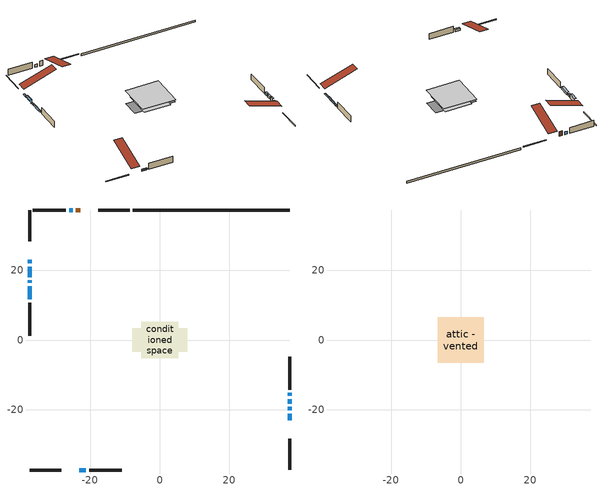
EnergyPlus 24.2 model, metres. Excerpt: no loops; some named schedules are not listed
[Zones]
conditioned space
 floor adiabatic (Floor2 construction): -5.14,-5.14 -5.14,5.14 5.14,5.14 5.14,-5.14 z0.11
 floor adiabatic (AdiabaticFloorConstruction): -5.24,-5.24 -5.24,5.24 5.24,5.24 5.24,-5.24 z0.11
 floor foundation (Slab1 construction): -7.9,-3.35 -7.9,3.35 7.9,3.35 7.9,-3.35 z-0.65
 wall outside (RimJoist1 construction): -8.61,37.3 -17.64,37.3 / -37.3,-37.3 -28.28,-37.3 / -37.3,37.3 -37.3,28.28 / 37.3,-37.3 37.3,-28.28 z0.11:0.41
 wall outside (AdiabaticWallConstruction 1): -22.86,37.3 -24.05,37.3 z0.11:2.14
 wall outside (AdiabaticWallConstruction): -37.3,23.06 -37.3,21.99 z0.11:1; 37.3,-23.05 37.3,-21.12 / -23.05,-37.3 -21.22,-37.3 / -37.3,15.49 -37.3,11.63 z0.11:0.92; -24.98,37.3 -25.99,37.3 / 37.3,-20.2 37.3,-19.18 z0.11:1.33; -37.3,21.06 -37.3,18.06 z0.11:1.69; -37.3,17.13 -37.3,16.42 z0.11:0.87; 37.3,-18.25 37.3,-16.98 / 37.3,-16.05 37.3,-15.14 z0.11:1.08
 wall outside (Wall1 construction): -26.92,37.3 -36.38,37.3 / -20.3,-37.3 -10.84,-37.3 / -37.3,10.71 -37.3,1.25 / 37.3,-14.21 37.3,-4.75 z0.11:2.55
 wall foundation (FoundationWall1 construction): 37.3,37.3 -7.68,37.3 z-0.65:0.11
 window (WindowConstruction 9): -37.3,23.05 -37.3,21.99 z0.11:1
 window (WindowConstruction 6): 37.3,-23.05 37.3,-21.12 z0.11:0.92
 window (WindowConstruction 7): -24.98,37.3 -25.99,37.3 z0.11:1.33
 window (WindowConstruction 8): -23.05,-37.3 -21.23,-37.3 z0.11:0.92
 window (WindowConstruction): -37.3,21.06 -37.3,18.06 z0.11:1.69
 window (WindowConstruction 1): -37.3,17.13 -37.3,16.42 z0.11:0.87
 window (WindowConstruction 2): -37.3,15.49 -37.3,11.63 z0.11:0.92
 window (WindowConstruction 3): 37.3,-20.2 37.3,-19.18 z0.11:1.33
 window (WindowConstruction 4): 37.3,-18.25 37.3,-16.98 z0.11:1.08
 window (WindowConstruction 5): 37.3,-16.05 37.3,-15.14 z0.11:1.08
 door (Door): -22.86,37.3 -24.05,37.3 z0.11:2.14
 ceiling adiabatic (AdiabaticFloorConstruction): 5.24,-5.24 5.24,5.24 -5.24,5.24 -5.24,-5.24 z0.11
attic - vented
 floor to conditioned space (Floor1 construction Reversed): -6.55,-6.55 -6.55,6.55 6.55,6.55 6.55,-6.55 z2.55
 roof outside (Roof1 construction): -21.94,37.3,2.55 -21.94,24.54,6.8 -18.57,24.54,6.8 -18.57,37.3,2.55; -23.98,-37.3,2.55 -23.98,-24.54,6.8 -27.35,-24.54,6.8 -27.35,-37.3,2.55; -37.3,23.98,2.55 -24.54,23.98,6.8 -24.54,27.35,6.8 -37.3,27.35,2.55; 37.3,-23.98,2.55 24.54,-23.98,6.8 24.54,-27.35,6.8 37.3,-27.35,2.55
shading: -37.3,21.93 -37.3,23.11 -38.06,23.11 -38.06,21.93 z1.06; 37.3,-21.06 37.3,-23.11 37.91,-23.11 37.91,-21.06 z0.98; -21.16,-37.3 -23.11,-37.3 -23.11,-37.91 -21.16,-37.91 z0.98; -37.3,18 -37.3,21.12 -38.06,21.12 -38.06,18 z1.75; -37.3,16.36 -37.3,17.19 -38.06,17.19 -38.06,16.36 z0.93; -37.3,11.57 -37.3,15.55 -38.06,15.55 -38.06,11.57 z0.98; 37.3,-19.12 37.3,-20.26 37.91,-20.26 37.91,-19.12 z1.39; 37.3,-16.92 37.3,-18.31 37.91,-18.31 37.91,-16.92 z1.14; 37.3,-15.08 37.3,-16.11 37.91,-16.11 37.91,-15.08 z1.14
[Building]
Building 1: Terrain=Suburbs
[Site:Location]
Windsor AP_ON: Latitude {deg}=42.28; Longitude {deg}=-82.96; Time Zone {hr}=-5; Elevation {m}=190; Keep Site Location Information=Yes
[Site:GroundTemperature:Shallow]
6.34957, 4.46684, 4.31606, 5.20952, 8.79623, 12.3662, 15.4612, 17.4219, 17.5884, 15.9938, 12.9777, 9.51722
[Site:WaterMainsTemperature]
Calculation Method=Schedule; Temperature Schedule=mains temperature schedule
[Material] Roughness=Rough; Thermal Absorptance=0.9
Name | Thickness {m} | Conductivity {W/m-K} | Density {kg/m3} | Specific Heat {J/kg-K} | Solar Absorptance | Visible Absorptance
asphalt or fiberglass shingles | 0.00635 | 0.162714 | 1121.4 | 1465.45 | 0.4 | 0.4
ceiling stud and cavity | 0.1397 | 0.0997951 | 65.682 | 1177.47 | 0.7 | 0.7
concrete 4.0 in. | 0.1016 | 1.803125 | 2242.8 | 837.4 | 0.7 | 0.7
concrete 8.0 in. | 0.2032 | 1.803125 | 2242.8 | 837.4 | 0.7 | 0.7
door material | 0.04445 | 0.053851 | 512.64 | 1214.23 | 0.7 | 0.7
exterior vertical ins | 0.00202101 | 0.029427 | 32.04 | 1214.23 | 0.7 | 0.7
floor covering | 0.0127 | 9.015625 | 54.468 | 1339.84 | 0.6 | 0.6
floor covering 1 | 0.0127 | 0.0433444 | 54.468 | 1339.84 | 0.6 | 0.6
floor rigid ins; wall rigid ins | 0.512978 | 0.029427 | 32.04 | 1214.23 | 0.7 | 0.7
floor stud and cavity | 0.0889 | 0.240188 | 50.32683 | 1063.81 | 0.7 | 0.7
floor stud and cavity 1 | 0.1397 | 1.75129 | 37.0049 | 1207.88 | 0.7 | 0.7
furniture material conditioned space 1 | 0.1524 | 0.115458 | 640.8 | 1214.23 | 0.6 | 0.6
gypsum board | 0.0127 | 0.160291 | 801 | 837.4 | 0.6 | 0.6
gypsum board 1 | 0.0127 | 0.160291 | 801 | 837.4 | 0.7 | 0.7
osb sheathing 0.5 in. | 0.0127 | 0.115458 | 512.64 | 1214.23 | 0.7 | 0.7
osb sheathing 0.75 in. | 0.01905 | 0.115458 | 512.64 | 1214.23 | 0.7 | 0.7
rim joist stud and cavity | 0.0508 | 0.165372 | 50.32683 | 1063.81 | 0.6 | 0.6
wall stud and cavity | 0.1397 | 0.0896479 | 139.0536 | 1170.24 | 0.7 | 0.7
wall stud and cavity 1 | 0.0889 | 0.380278 | 52.3479 | 1209.89 | 0.7 | 0.7
wall stud and cavity 2 | 0.0889 | 0.391764 | 83.0341 | 1211.67 | 0.7 | 0.7
wood siding | 0.0254 | 0.102417 | 544.68 | 1172.36 | 0.4 | 0.4
wood siding 1; wood siding 2; wood siding 3 | 0.0254 | 0.102417 | 544.68 | 1172.36 | 0.7 | 0.7
[WindowMaterial:SimpleGlazingSystem]
Name | U-Factor {W/m2-K} | Solar Heat Gain Coefficient
WindowMaterial | 2.773703 | 0.62
WindowMaterial 1 | 2.91168 | 0.48
WindowMaterial 2 | 2.847517 | 0.55
WindowMaterial 3 | 2.84865 | 0.55
WindowMaterial 4 | 2.87193 | 0.52
WindowMaterial 5 | 2.88613 | 0.51
WindowMaterial 6 | 2.447218 | 0.55
[Construction]
AdiabaticFloorConstruction: floor stud and cavity 1, floor rigid ins, osb sheathing 0.75 in., floor covering 1
AdiabaticWallConstruction: wood siding 2, wall rigid ins, wall stud and cavity 1, gypsum board
AdiabaticWallConstruction 1: wood siding 3, wall rigid ins, wall stud and cavity 1, gypsum board
Door: door material
Floor1 construction Reversed: gypsum board, ceiling stud and cavity
Floor2 construction: floor stud and cavity, floor covering
FoundationWall1 construction: concrete 8.0 in., gypsum board 1
furniture construction conditioned space 1: furniture material conditioned space 1
PartitionWallConstruction: gypsum board, wall stud and cavity 2, gypsum board
RimJoist1 construction: wood siding 1, rim joist stud and cavity
Roof1 construction: asphalt or fiberglass shingles
Slab1 construction: concrete 4.0 in.
Wall1 construction: wood siding, osb sheathing 0.5 in., wall stud and cavity, gypsum board
WindowConstruction: WindowMaterial
WindowConstruction 1: WindowMaterial 1
WindowConstruction 2; WindowConstruction 3; WindowConstruction 6; WindowConstruction 7: WindowMaterial 2
WindowConstruction 4: WindowMaterial 3
WindowConstruction 5: WindowMaterial 4
WindowConstruction 8: WindowMaterial 5
WindowConstruction 9: WindowMaterial 6
[Zone] Multiplier=1; Part of Total Floor Area=Yes
Name | Volume {m3}
attic - vented | 118.557
conditioned space | 375.7
[Space]
Name | Zone | Volume {m3}
attic - vented 1 | attic - vented | 118.557
conditioned space 1 | conditioned space | 375.7
[ZoneInfiltration:EffectiveLeakageArea]
infil attic - vented 1: Zone or Space=attic - vented 1; Schedule=Always On Discrete; Effective Air Leakage Area {cm2}=7630.22; Stack Coefficient=0.000295817; Wind Coefficient=1.16207e-05
[ZoneMixing]
whole house fan mix: Zone or Space=attic - vented; Schedule=Always On Continuous; Design Flow Rate Calculation Method=Flow/Zone; Design Flow Rate {m3/s}=0; Source Zone or Space=conditioned space
[SurfaceProperty:ExposedFoundationPerimeter]
Slab1: Exposed Perimeter Calculation Method=TotalExposedPerimeter; Total Exposed Perimeter {m}=44.989
[InternalMass] Zone or ZoneList=conditioned space; Space or SpaceList=conditioned space 1
Name | Construction | Surface Area {m2}
furniture mass conditioned space 1 | furniture construction conditioned space 1 | 128.68
partition wall mass | PartitionWallConstruction | 215.85
[Lights]
interior lighting: Zone or ZoneList or Space or SpaceList=conditioned space 1; Schedule=interior lighting schedule; Design Level Calculation Method=LightingLevel; Lighting Level {W}=343.2; Return Air Fraction=0; Fraction Radiant=0.6; Fraction Visible=0.2; Fraction Replaceable=1
[People]
occupants: Zone or ZoneList or Space or SpaceList=conditioned space 1; Number of People Schedule=occupants schedule; Number of People Calculation Method=People; Number of People=3; Fraction Radiant=0.314171; Sensible Heat Fraction=0.56303; Activity Level Schedule=occupants activity schedule; Carbon Dioxide Generation Rate {m3/s-W}=0; Enable ASHRAE 55 Comfort Warnings=No; Mean Radiant Temperature Calculation Type=EnclosureAveraged
[ElectricEquipment] Zone or ZoneList or Space or SpaceList=conditioned space 1; Design Level Calculation Method=EquipmentLevel
Name | Schedule | Design Level {W} | Fraction Latent | Fraction Radiant | Fraction Lost
clothes dryer | clothes dryer schedule | 140.772 | 0.015 | 0.081 | 0.85
clothes washer | clothes washer schedule | 32.1985 | 0.03 | 0.162 | 0.7
cooking range | cooking range schedule | 215.147 | 0.08 | 0.432 | 0.2
dishwasher | dishwasher schedule | 66.8632 | 0.3 | 0.18 | 0.4
fridge | fridge schedule | 72.9452 | 0 | 0.6 | 0
mech vent bath fan 0 | mech vent bath fan 0 schedule | 25.1 | 0 | 0 | 1
mech vent house fan | mech vent house fan schedule | 0 | 0 | 0 | 1
mech vent house fan cfis | mech vent house fan cfis schedule | 0 | 0 | 0 | 0
misc plug loads | misc plug loads schedule | 494.7 | 0.045 | 0.513 | 0.1
whole house fan | Always On Discrete | 0 | 0 | 0 | 1
[OtherEquipment] Zone or ZoneList or Space or SpaceList=conditioned space 1; Design Level Calculation Method=EquipmentLevel
Name | Fuel Type | Schedule | Design Level {W} | Fraction Latent | Fraction Radiant | Fraction Lost
clothes dryer 1 | Electricity | clothes dryer schedule | 0 | 0.015 | 0.081 | 0.85
cooking range 1 | Electricity | cooking range schedule | 0 | 0.08 | 0.432 | 0.2
general water use latent | None | general water use schedule | 62.594 | 1 | 0 | 0
general water use sensible | None | general water use schedule | -61.6891 | 0 | 0.6 | 0
mech vent house fan latent load | None | Always On Discrete | 0 | 1 | 0 | 0
mech vent house fan sensible load | None | Always On Discrete | 0 | 0 | 0 | 0
water heater energy adjustment1 | NaturalGas | Always On Discrete | 0.01 | 0 | 0 | 1
[ZoneInfiltration:DesignFlowRate] Zone or ZoneList or Space or SpaceList=conditioned space 1; Schedule=Always On Discrete; Design Flow Rate Calculation Method=Flow/Zone; Design Flow Rate {m3/s}=0
infil flow; natural vent flow; whole house fan flow
[AvailabilityManager:Scheduled]
furnace airloop Availability Manager: Schedule=Always On Discrete
[Foundation:Kiva]
Foundation Kiva 1: Initial Indoor Air Temperature {C}=18; Wall Height Above Grade {m}=0.110002; Wall Depth Below Slab {m}=0.2032; Custom Block Material Name 1=exterior vertical ins; Custom Block Depth 1 {m}=0.759988; Custom Block X Position 1 {m}=0.2159; Custom Block Z Position 1 {m}=0
[Foundation:Kiva:Settings]
Soil Conductivity {W/m-K}=0.849921; Soil Density {kg/m3}=1842.3; Soil Specific Heat {J/kg-K}=418.7; Ground Solar Absorptivity=0.9; Ground Thermal Absorptivity=0.9; Ground Surface Roughness {m}=0.03; Far-Field Width {m}=40; Deep-Ground Boundary Condition=ZeroFlux; Deep-Ground Depth {m}=40; Minimum Cell Dimension {m}=0.2; Maximum Cell Growth Coefficient=3; Simulation Timestep=Timestep
[Exterior:Lights]
exterior lighting: Schedule=exterior lighting schedule; Design Level {W}=75.6
[EnergyManagementSystem:GlobalVariable]
furnace_airloop_Fan_RTF
infil_program_Qfan
infil_program_Qinf
natural_vent_program_Qnv
natural_vent_program_Qwhf
[EnergyManagementSystem:Sensor]
Name | Output:Variable or Output:Meter Index Key | Output:Variable or Output:Meter
airflow_gain | infil flow | Infiltration Sensible Heat Gain Energy
airflow_gain_1 | natural vent flow | Infiltration Sensible Heat Gain Energy
airflow_gain_2 | whole house fan flow | Infiltration Sensible Heat Gain Energy
airflow_loss | infil flow | Infiltration Sensible Heat Loss Energy
airflow_loss_1 | natural vent flow | Infiltration Sensible Heat Loss Energy
airflow_loss_2 | whole house fan flow | Infiltration Sensible Heat Loss Energy
clg_load_cond |  | Cooling:EnergyTransfer:Zone:CONDITIONED SPACE
clg_sp_s; clg_sp_s_1 | cooling setpoint | Schedule Value
clothes_dryer_exhaust_0_sch_s | clothes dryer exhaust 0 schedule | Schedule Value
cool_season | cooling season schedule | Schedule Value
htg_load_cond |  | Heating:EnergyTransfer:Zone:CONDITIONED SPACE
htg_sp_s; htg_sp_s_1 | heating setpoint | Schedule Value
ig_ee_conv | clothes dryer | Electric Equipment Convective Heating Energy
ig_ee_conv_2 | cooking range | Electric Equipment Convective Heating Energy
ig_ee_conv_4 | fridge | Electric Equipment Convective Heating Energy
ig_ee_conv_5 | misc plug loads | Electric Equipment Convective Heating Energy
ig_ee_conv_6 | whole house fan | Electric Equipment Convective Heating Energy
ig_ee_rad | clothes dryer | Electric Equipment Radiant Heating Energy
ig_ee_rad_2 | cooking range | Electric Equipment Radiant Heating Energy
ig_ee_rad_4 | fridge | Electric Equipment Radiant Heating Energy
ig_ee_rad_5 | misc plug loads | Electric Equipment Radiant Heating Energy
ig_ee_rad_6 | whole house fan | Electric Equipment Radiant Heating Energy
ig_lgt_conv | interior lighting | Lights Convective Heating Energy
ig_lgt_rad | interior lighting | Lights Radiant Heating Energy
ig_lgt_vis | interior lighting | Lights Visible Radiation Heating Energy
ig_oe_conv | clothes dryer 1 | Other Equipment Convective Heating Energy
ig_oe_conv_1 | cooking range 1 | Other Equipment Convective Heating Energy
ig_oe_conv_2 | general water use latent | Other Equipment Convective Heating Energy
ig_oe_conv_3 | general water use sensible | Other Equipment Convective Heating Energy
ig_oe_conv_4 | water heater energy adjustment1 | Other Equipment Convective Heating Energy
ig_oe_rad | clothes dryer 1 | Other Equipment Radiant Heating Energy
ig_oe_rad_1 | cooking range 1 | Other Equipment Radiant Heating Energy
ig_oe_rad_2 | general water use latent | Other Equipment Radiant Heating Energy
ig_oe_rad_3 | general water use sensible | Other Equipment Radiant Heating Energy
ig_oe_rad_4 | water heater energy adjustment1 | Other Equipment Radiant Heating Energy
ig_ppl_conv | occupants | People Convective Heating Energy
ig_ppl_rad | occupants | People Radiant Heating Energy
im_conv | furniture mass conditioned space 1 | Surface Inside Face Convection Heat Gain Energy
im_conv_1 | partition wall mass | Surface Inside Face Convection Heat Gain Energy
im_ig | furniture mass conditioned space 1 | Surface Inside Face Internal Gains Radiation Heat Gain Energy
im_ig_1 | partition wall mass | Surface Inside Face Internal Gains Radiation Heat Gain Energy
im_lgt | furniture mass conditioned space 1 | Surface Inside Face Lights Radiation Heat Gain Energy
im_lgt_1 | partition wall mass | Surface Inside Face Lights Radiation Heat Gain Energy
im_sol | furniture mass conditioned space 1 | Surface Inside Face Solar Radiation Heat Gain Energy
im_sol_1 | partition wall mass | Surface Inside Face Solar Radiation Heat Gain Energy
im_surf | furniture mass conditioned space 1 | Surface Inside Face Net Surface Thermal Radiation Heat Gain Energy
im_surf_1 | partition wall mass | Surface Inside Face Net Surface Thermal Radiation Heat Gain Energy
mech_vent_bath_fan_0_sch_s | mech vent bath fan 0 schedule | Schedule Value
mv_conv | mech vent bath fan 0 | Electric Equipment Convective Heating Energy
mv_conv_1 | mech vent house fan | Electric Equipment Convective Heating Energy
mv_conv_2 | mech vent house fan cfis | Electric Equipment Convective Heating Energy
mv_conv_3 | mech vent house fan latent load | Other Equipment Convective Heating Energy
mv_conv_4 | mech vent house fan sensible load | Other Equipment Convective Heating Energy
mv_rad | mech vent bath fan 0 | Electric Equipment Radiant Heating Energy
mv_rad_1 | mech vent house fan | Electric Equipment Radiant Heating Energy
mv_rad_2 | mech vent house fan cfis | Electric Equipment Radiant Heating Energy
mv_rad_3 | mech vent house fan latent load | Other Equipment Radiant Heating Energy
mv_rad_4 | mech vent house fan sensible load | Other Equipment Radiant Heating Energy
natural_vent_s | natural vent schedule | Schedule Value
out_pb_s |  | Site Outdoor Air Barometric Pressure
out_wt_s |  | Site Outdoor Air Humidity Ratio
site_vw_s |  | Site Wind Speed
ss_back_out | Window1 | Surface Window Shortwave from Zone Back Out Window Heat Transfer Rate
ss_back_out_1 | Window10 | Surface Window Shortwave from Zone Back Out Window Heat Transfer Rate
ss_back_out_2 | Window11 | Surface Window Shortwave from Zone Back Out Window Heat Transfer Rate
ss_back_out_3 | Window12 | Surface Window Shortwave from Zone Back Out Window Heat Transfer Rate
ss_back_out_4 | Window3 | Surface Window Shortwave from Zone Back Out Window Heat Transfer Rate
ss_back_out_5 | Window4 | Surface Window Shortwave from Zone Back Out Window Heat Transfer Rate
ss_back_out_6 | Window5 | Surface Window Shortwave from Zone Back Out Window Heat Transfer Rate
ss_back_out_7 | Window7 | Surface Window Shortwave from Zone Back Out Window Heat Transfer Rate
ss_back_out_8 | Window8 | Surface Window Shortwave from Zone Back Out Window Heat Transfer Rate
ss_back_out_9 | Window9 | Surface Window Shortwave from Zone Back Out Window Heat Transfer Rate
ss_conv | Door1 | Surface Inside Face Convection Heat Gain Energy
ss_conv_1 | Window1 | Surface Inside Face Convection Heat Gain Energy
ss_conv_10 | Window9 | Surface Inside Face Convection Heat Gain Energy
ss_conv_2 | Window10 | Surface Inside Face Convection Heat Gain Energy
ss_conv_3 | Window11 | Surface Inside Face Convection Heat Gain Energy
ss_conv_4 | Window12 | Surface Inside Face Convection Heat Gain Energy
ss_conv_5 | Window3 | Surface Inside Face Convection Heat Gain Energy
ss_conv_6 | Window4 | Surface Inside Face Convection Heat Gain Energy
ss_conv_7 | Window5 | Surface Inside Face Convection Heat Gain Energy
ss_conv_8 | Window7 | Surface Inside Face Convection Heat Gain Energy
ss_conv_9 | Window8 | Surface Inside Face Convection Heat Gain Energy
ss_ig | Door1 | Surface Inside Face Internal Gains Radiation Heat Gain Energy
ss_ig_1 | Window1 | Surface Inside Face Internal Gains Radiation Heat Gain Energy
ss_ig_10 | Window9 | Surface Inside Face Internal Gains Radiation Heat Gain Energy
ss_ig_2 | Window10 | Surface Inside Face Internal Gains Radiation Heat Gain Energy
ss_ig_3 | Window11 | Surface Inside Face Internal Gains Radiation Heat Gain Energy
ss_ig_4 | Window12 | Surface Inside Face Internal Gains Radiation Heat Gain Energy
ss_ig_5 | Window3 | Surface Inside Face Internal Gains Radiation Heat Gain Energy
ss_ig_6 | Window4 | Surface Inside Face Internal Gains Radiation Heat Gain Energy
ss_ig_7 | Window5 | Surface Inside Face Internal Gains Radiation Heat Gain Energy
ss_ig_8 | Window7 | Surface Inside Face Internal Gains Radiation Heat Gain Energy
ss_ig_9 | Window8 | Surface Inside Face Internal Gains Radiation Heat Gain Energy
ss_lgt | Door1 | Surface Inside Face Lights Radiation Heat Gain Energy
ss_sol | Door1 | Surface Inside Face Solar Radiation Heat Gain Energy
ss_surf | Door1 | Surface Inside Face Net Surface Thermal Radiation Heat Gain Energy
ss_surf_1 | Window1 | Surface Inside Face Net Surface Thermal Radiation Heat Gain Energy
ss_surf_10 | Window9 | Surface Inside Face Net Surface Thermal Radiation Heat Gain Energy
ss_surf_2 | Window10 | Surface Inside Face Net Surface Thermal Radiation Heat Gain Energy
ss_surf_3 | Window11 | Surface Inside Face Net Surface Thermal Radiation Heat Gain Energy
ss_surf_4 | Window12 | Surface Inside Face Net Surface Thermal Radiation Heat Gain Energy
ss_surf_5 | Window3 | Surface Inside Face Net Surface Thermal Radiation Heat Gain Energy
ss_surf_6 | Window4 | Surface Inside Face Net Surface Thermal Radiation Heat Gain Energy
ss_surf_7 | Window5 | Surface Inside Face Net Surface Thermal Radiation Heat Gain Energy
ss_surf_8 | Window7 | Surface Inside Face Net Surface Thermal Radiation Heat Gain Energy
ss_surf_9 | Window8 | Surface Inside Face Net Surface Thermal Radiation Heat Gain Energy
ss_trans_in | Window1 | Surface Window Transmitted Solar Radiation Rate
ss_trans_in_1 | Window10 | Surface Window Transmitted Solar Radiation Rate
ss_trans_in_2 | Window11 | Surface Window Transmitted Solar Radiation Rate
ss_trans_in_3 | Window12 | Surface Window Transmitted Solar Radiation Rate
ss_trans_in_4 | Window3 | Surface Window Transmitted Solar Radiation Rate
ss_trans_in_5 | Window4 | Surface Window Transmitted Solar Radiation Rate
ss_trans_in_6 | Window5 | Surface Window Transmitted Solar Radiation Rate
ss_trans_in_7 | Window7 | Surface Window Transmitted Solar Radiation Rate
ss_trans_in_8 | Window8 | Surface Window Transmitted Solar Radiation Rate
ss_trans_in_9 | Window9 | Surface Window Transmitted Solar Radiation Rate
ss_trans_out | Window1 | Surface Inside Face Initial Transmitted Diffuse Transmitted Out Window Solar Radiation Rate
ss_trans_out_1 | Window10 | Surface Inside Face Initial Transmitted Diffuse Transmitted Out Window Solar Radiation Rate
ss_trans_out_2 | Window11 | Surface Inside Face Initial Transmitted Diffuse Transmitted Out Window Solar Radiation Rate
ss_trans_out_3 | Window12 | Surface Inside Face Initial Transmitted Diffuse Transmitted Out Window Solar Radiation Rate
ss_trans_out_4 | Window3 | Surface Inside Face Initial Transmitted Diffuse Transmitted Out Window Solar Radiation Rate
ss_trans_out_5 | Window4 | Surface Inside Face Initial Transmitted Diffuse Transmitted Out Window Solar Radiation Rate
ss_trans_out_6 | Window5 | Surface Inside Face Initial Transmitted Diffuse Transmitted Out Window Solar Radiation Rate
ss_trans_out_7 | Window7 | Surface Inside Face Initial Transmitted Diffuse Transmitted Out Window Solar Radiation Rate
ss_trans_out_8 | Window8 | Surface Inside Face Initial Transmitted Diffuse Transmitted Out Window Solar Radiation Rate
ss_trans_out_9 | Window9 | Surface Inside Face Initial Transmitted Diffuse Transmitted Out Window Solar Radiation Rate
s_conv | Floor1 | Surface Inside Face Convection Heat Gain Energy
s_conv_1 | Floor2 | Surface Inside Face Convection Heat Gain Energy
s_conv_10 | Wall1:0 | Surface Inside Face Convection Heat Gain Energy
s_conv_11 | Wall1:180 | Surface Inside Face Convection Heat Gain Energy
s_conv_12 | Wall1:270 | Surface Inside Face Convection Heat Gain Energy
s_conv_13 | Wall1:90 | Surface Inside Face Convection Heat Gain Energy
s_conv_2 | FoundationWall1 | Surface Inside Face Convection Heat Gain Energy
s_conv_3 | inferred conditioned ceiling | Surface Inside Face Convection Heat Gain Energy
s_conv_4 | inferred conditioned floor | Surface Inside Face Convection Heat Gain Energy
s_conv_5 | RimJoist1:0 | Surface Inside Face Convection Heat Gain Energy
s_conv_6 | RimJoist1:180 | Surface Inside Face Convection Heat Gain Energy
s_conv_7 | RimJoist1:270 | Surface Inside Face Convection Heat Gain Energy
s_conv_8 | RimJoist1:90 | Surface Inside Face Convection Heat Gain Energy
s_conv_9 | Slab1 | Surface Inside Face Convection Heat Gain Energy
s_ig | Floor1 | Surface Inside Face Internal Gains Radiation Heat Gain Energy
s_ig_1 | Floor2 | Surface Inside Face Internal Gains Radiation Heat Gain Energy
s_ig_10 | Wall1:0 | Surface Inside Face Internal Gains Radiation Heat Gain Energy
s_ig_11 | Wall1:180 | Surface Inside Face Internal Gains Radiation Heat Gain Energy
s_ig_12 | Wall1:270 | Surface Inside Face Internal Gains Radiation Heat Gain Energy
s_ig_13 | Wall1:90 | Surface Inside Face Internal Gains Radiation Heat Gain Energy
s_ig_2 | FoundationWall1 | Surface Inside Face Internal Gains Radiation Heat Gain Energy
s_ig_3 | inferred conditioned ceiling | Surface Inside Face Internal Gains Radiation Heat Gain Energy
s_ig_4 | inferred conditioned floor | Surface Inside Face Internal Gains Radiation Heat Gain Energy
s_ig_5 | RimJoist1:0 | Surface Inside Face Internal Gains Radiation Heat Gain Energy
s_ig_6 | RimJoist1:180 | Surface Inside Face Internal Gains Radiation Heat Gain Energy
s_ig_7 | RimJoist1:270 | Surface Inside Face Internal Gains Radiation Heat Gain Energy
s_ig_8 | RimJoist1:90 | Surface Inside Face Internal Gains Radiation Heat Gain Energy
s_ig_9 | Slab1 | Surface Inside Face Internal Gains Radiation Heat Gain Energy
s_lgt | Floor1 | Surface Inside Face Lights Radiation Heat Gain Energy
s_lgt_1 | Floor2 | Surface Inside Face Lights Radiation Heat Gain Energy
s_lgt_10 | Wall1:0 | Surface Inside Face Lights Radiation Heat Gain Energy
s_lgt_11 | Wall1:180 | Surface Inside Face Lights Radiation Heat Gain Energy
s_lgt_12 | Wall1:270 | Surface Inside Face Lights Radiation Heat Gain Energy
s_lgt_13 | Wall1:90 | Surface Inside Face Lights Radiation Heat Gain Energy
s_lgt_2 | FoundationWall1 | Surface Inside Face Lights Radiation Heat Gain Energy
s_lgt_3 | inferred conditioned ceiling | Surface Inside Face Lights Radiation Heat Gain Energy
s_lgt_4 | inferred conditioned floor | Surface Inside Face Lights Radiation Heat Gain Energy
s_lgt_5 | RimJoist1:0 | Surface Inside Face Lights Radiation Heat Gain Energy
s_lgt_6 | RimJoist1:180 | Surface Inside Face Lights Radiation Heat Gain Energy
s_lgt_7 | RimJoist1:270 | Surface Inside Face Lights Radiation Heat Gain Energy
s_lgt_8 | RimJoist1:90 | Surface Inside Face Lights Radiation Heat Gain Energy
s_lgt_9 | Slab1 | Surface Inside Face Lights Radiation Heat Gain Energy
s_sol | Floor1 | Surface Inside Face Solar Radiation Heat Gain Energy
s_sol_1 | Floor2 | Surface Inside Face Solar Radiation Heat Gain Energy
s_sol_10 | Wall1:0 | Surface Inside Face Solar Radiation Heat Gain Energy
s_sol_11 | Wall1:180 | Surface Inside Face Solar Radiation Heat Gain Energy
s_sol_12 | Wall1:270 | Surface Inside Face Solar Radiation Heat Gain Energy
s_sol_13 | Wall1:90 | Surface Inside Face Solar Radiation Heat Gain Energy
s_sol_2 | FoundationWall1 | Surface Inside Face Solar Radiation Heat Gain Energy
s_sol_3 | inferred conditioned ceiling | Surface Inside Face Solar Radiation Heat Gain Energy
s_sol_4 | inferred conditioned floor | Surface Inside Face Solar Radiation Heat Gain Energy
s_sol_5 | RimJoist1:0 | Surface Inside Face Solar Radiation Heat Gain Energy
